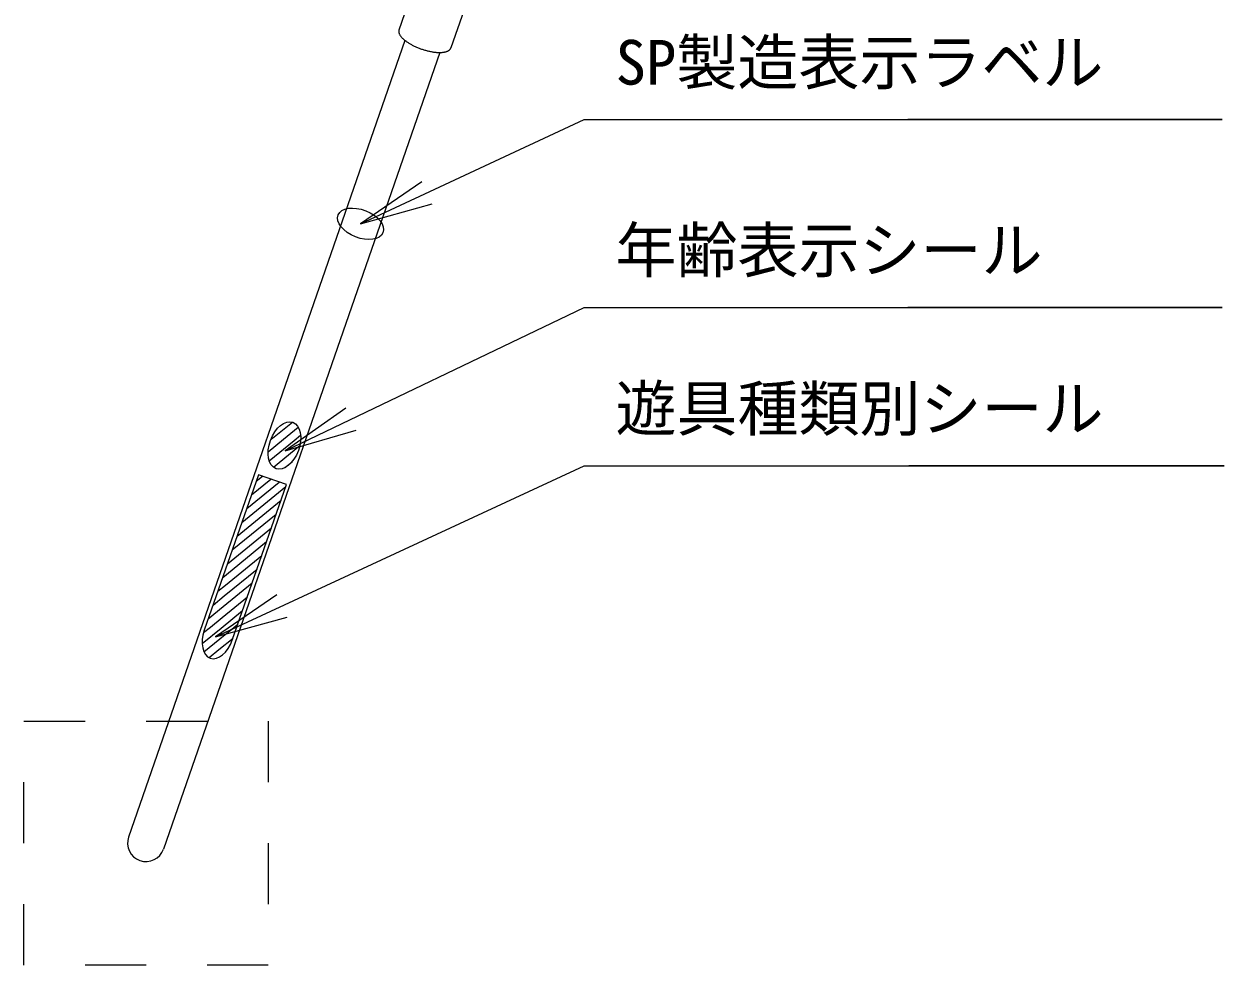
# Model space of a CAD drawing. Units: millimetres at full size, sheet at 1:40; details may follow other scales. Extents: x 600 to 16200, y 600 to 11280.
# Drawn here: x 2550 to 4517, y 4363 to 5907 of the extents above; entities that cross this region are included whole.
import ezdxf
from ezdxf.enums import TextEntityAlignment as Align

# ---------------------------------------------------------------- set-up
doc = ezdxf.new("R2010")
doc.units = ezdxf.units.MM
doc.header["$LTSCALE"] = 40
doc.linetypes.add('USER1', pattern=[5, 2.5, -2.5])
doc.layers.add('D-STR-HTXT\u3000旗上げ', color=7, linetype='Continuous', lineweight=13)
doc.layers.add('D-STR\u3000構造物外形線', color=1, linetype='Continuous', lineweight=25)
doc.styles.add('ＭＳ ゴシック', font='')
doc.styles.get('ＭＳ ゴシック').set_extended_font_data('MS Gothic')

# ---------------------------------------------------------------- blocks, each defined once
blk = doc.blocks.new('open_arrow')
at = {"color": 0, "linetype": 'Continuous', "lineweight": -2}
blk.add_lwpolyline([(7.5, 1.25), (0, 0), (7.5, -1.25)], dxfattribs=at)

msp = doc.modelspace()

# ---------------------------------------------------------------- linework, layer by layer
at = {"layer": 'D-STR-HTXT\u3000旗上げ'}
for points in [[(3101.64, 5579.06), (3468.05, 5749.9), (3484.05, 5749.9), (4514, 5749.9), (3999.02, 5749.9)], [(2977.8, 5206.78), (3468.05, 5441.72), (3484.05, 5441.72), (4514, 5441.72), (3999.02, 5441.72)], [(2863.78, 4901.76), (3468.05, 5181.93), (3484.05, 5181.93), (4517.04, 5181.93), (4000.55, 5181.93)]]:
    msp.add_lwpolyline(points, dxfattribs=at)
at = {"layer": 'D-STR\u3000構造物外形線'}
for p, q in [((3199.29, 5997.05), (3164.58, 5896.92)), ((3279.43, 5953.42), (3249.62, 5867.44)), ((3174.3, 5879.92), (2721.31, 4573.33)), ((3231.46, 5860.1), (2778.48, 4553.51)), ((2957.43, 5227.36), (2989.88, 5253.9)), ((2975.02, 5225.6), (2999.56, 5245.67)), ((2992.61, 5223.83), (3003.34, 5232.62)), ((2950.19, 5205.29), (2975.02, 5225.6)), ((2951.9, 5190.54), (2992.61, 5223.83)), ((2954.38, 5224.86), (2957.43, 5227.36)), ((2958.66, 5179.92), (3002.08, 5215.43)), ((2976.9, 5178.69), (2989.33, 5188.86)), ((2914.99, 5111.9), (2968.33, 5155.53)), ((2922.86, 5134.49), (2954.48, 5160.35)), ((2930.73, 5157.08), (2940.63, 5165.17)), ((2907.12, 5089.32), (2979.1, 5148.19)), ((2899.25, 5066.73), (2971.23, 5125.61)), ((2891.37, 5044.14), (2963.36, 5103.02)), ((2883.52, 5021.57), (2955.49, 5080.43)), ((2881.75, 5003.98), (2947.62, 5057.85)), ((2879.99, 4986.39), (2939.75, 5035.26)), ((2883.5, 5021.56), (2883.52, 5021.57)), ((2875.63, 4998.97), (2881.75, 5003.98)), ((2878.23, 4968.8), (2931.87, 5012.67)), ((2867.76, 4976.38), (2879.99, 4986.39)), ((2876.47, 4951.21), (2924, 4990.09)), ((2859.89, 4953.8), (2878.23, 4968.8)), ((2874.71, 4933.62), (2916.13, 4967.5)), ((2852.02, 4931.21), (2876.47, 4951.21)), ((2872.94, 4916.03), (2908.26, 4944.92)), ((2855.35, 4917.79), (2874.71, 4933.62)), ((2890.53, 4914.27), (2900.39, 4922.33)), ((2841.99, 4890.71), (2872.94, 4916.03)), ((2844.31, 4908.76), (2855.35, 4917.79)), ((2844.93, 4876.97), (2871.18, 4898.44)), ((2869.42, 4880.85), (2892.52, 4899.74)), ((2871.18, 4898.44), (2890.53, 4914.27)), ((2853.17, 4867.56), (2869.42, 4880.85))]:
    msp.add_line(p, q, dxfattribs=at)
for points in [[(3164.58, 5896.92), (3164.42, 5896.4), (3164.31, 5895.86), (3164.23, 5895.31), (3164.2, 5894.74), (3164.21, 5894.17), (3164.27, 5893.58), (3164.36, 5892.98), (3164.5, 5892.37), (3164.68, 5891.75), (3164.9, 5891.12), (3165.16, 5890.48), (3165.47, 5889.83), (3165.81, 5889.18), (3166.2, 5888.52), (3166.63, 5887.85), (3167.09, 5887.18), (3167.6, 5886.5), (3168.15, 5885.82), (3168.73, 5885.13), (3169.35, 5884.44), (3170.01, 5883.75), (3170.7, 5883.06), (3171.44, 5882.36), (3172.2, 5881.67), (3173, 5880.98), (3173.84, 5880.28), (3174.7, 5879.59), (3175.6, 5878.91), (3176.53, 5878.22), (3177.5, 5877.54), (3178.49, 5876.87), (3179.5, 5876.2), (3180.55, 5875.53), (3181.62, 5874.87), (3182.72, 5874.22), (3183.84, 5873.58), (3184.98, 5872.94), (3186.15, 5872.32), (3187.33, 5871.7), (3188.54, 5871.1), (3189.76, 5870.5), (3191, 5869.92), (3192.26, 5869.35), (3193.53, 5868.79), (3194.82, 5868.25), (3196.11, 5867.71), (3197.42, 5867.2), (3198.74, 5866.7), (3200.06, 5866.21), (3201.4, 5865.74), (3202.74, 5865.28), (3204.08, 5864.84), (3205.42, 5864.42), (3206.77, 5864.02), (3208.12, 5863.63), (3209.47, 5863.27), (3210.81, 5862.92), (3212.15, 5862.59), (3213.49, 5862.28), (3214.82, 5861.99), (3216.14, 5861.72), (3217.45, 5861.47), (3218.75, 5861.24), (3220.04, 5861.03), (3221.32, 5860.84), (3222.59, 5860.67), (3223.83, 5860.52), (3225.07, 5860.4), (3226.28, 5860.3), (3227.48, 5860.21), (3228.65, 5860.15), (3229.81, 5860.12), (3230.94, 5860.1), (3232.05, 5860.1), (3233.13, 5860.13), (3234.19, 5860.18), (3235.22, 5860.25), (3236.22, 5860.34), (3237.2, 5860.46), (3238.14, 5860.59), (3239.06, 5860.75), (3239.94, 5860.92), (3240.79, 5861.12), (3241.61, 5861.34), (3242.39, 5861.58), (3243.14, 5861.84), (3243.85, 5862.12), (3244.53, 5862.42), (3245.17, 5862.74), (3245.77, 5863.08), (3246.34, 5863.44), (3246.86, 5863.81), (3247.35, 5864.21), (3247.79, 5864.62), (3248.2, 5865.05), (3248.57, 5865.5), (3248.89, 5865.96), (3249.17, 5866.44), (3249.42, 5866.93), (3249.62, 5867.44)], [(2891.35, 4896.39), (2980.22, 5151.4), (2934.32, 5167.37), (2845.46, 4912.39)]]:
    msp.add_lwpolyline(points, dxfattribs=at)
at = {"layer": 'D-STR\u3000構造物外形線', "linetype": 'USER1'}
msp.add_lwpolyline([(2549.89, 4763.42), (2949.89, 4763.42), (2949.89, 4363.42), (2549.89, 4363.42)], close=True, dxfattribs=at)
at = {"layer": 'D-STR\u3000構造物外形線'}
msp.add_arc((2749.89, 4563.42), 30.25, 160.87894, 340.87894, dxfattribs=at)
for centre, major_axis, ratio in [((3101.64, 5579.06), (-36.72, 14.55), 0.582278), ((2976.84, 5215.54), (-13.84, -38.09), 0.599627)]:
    msp.add_ellipse(centre, major_axis=major_axis, ratio=ratio, dxfattribs=at)
msp.add_ellipse((2868.4, 4904.39), major_axis=(-13.15, -37.74), ratio=0.607949, start_param=4.712389, end_param=7.8539816, dxfattribs=at)

# ---------------------------------------------------------------- block references
at = {"layer": 'D-STR-HTXT\u3000旗上げ', "xscale": 16, "yscale": 16}
for p, rotation in [((3101.64, 5579.06), 25), ((2977.8, 5206.78), 25.6), ((2863.78, 4901.76), 24.9)]:
    msp.add_blockref('open_arrow', p, dxfattribs=dict(at, rotation=rotation))

# ---------------------------------------------------------------- texts
at = {"layer": 'D-STR-HTXT\u3000旗上げ', "style": 'ＭＳ ゴシック'}
for s, p in [('SP製造表示ラベル', (3519.56, 5785.41)), ('年齢表示シール', (3519.56, 5477.23)), ('遊具種類別シール', (3519.56, 5217.44))]:
    msp.add_text(s, height=73.31, dxfattribs=at).set_placement(p, align=Align.BOTTOM_LEFT)

doc.saveas('drawing.dxf')
